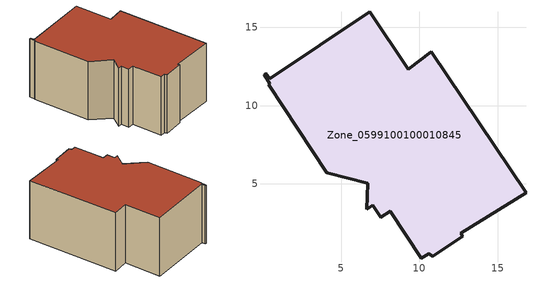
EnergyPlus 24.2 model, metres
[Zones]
Zone_0599100100010845
 floor ground (C_G): 0.46,11.4 0.08,11.98 0.19,12.06 0.45,11.71 6.83,15.99 9.29,12.34 10.76,13.43 16.81,4.45 12.64,1.84 12.76,1.67 10.85,0.37 10.6,0.56 10.12,0.26 8.14,3.25 7.55,2.86 7.03,3.66 6.64,3.4 6.71,5.06 4.11,5.72 0.38,11.35 z0
 wall outside (C_F): 7.55,2.86 8.14,3.25 10.12,0.26 10.6,0.56 10.85,0.37 12.76,1.67 12.64,1.84 16.81,4.45 10.76,13.43 9.29,12.34 6.83,15.99 0.45,11.71 0.19,12.06 0.08,11.98 0.46,11.4 0.38,11.35 4.11,5.72 6.71,5.06 6.64,3.4 7.03,3.66 7.55,2.86 z0:7.24
 roof outside (C_R): 0.08,11.98 0.46,11.4 0.38,11.35 4.11,5.72 6.71,5.06 6.64,3.4 7.03,3.66 7.55,2.86 8.14,3.25 10.12,0.26 10.6,0.56 10.85,0.37 12.76,1.67 12.64,1.84 16.81,4.45 10.76,13.43 9.29,12.34 6.83,15.99 0.45,11.71 0.19,12.06 z7.24
[BUILDING]
Pand.0599100100010845: North Axis=0; Terrain=City; Loads Convergence Tolerance Value=0.04; Temperature Convergence Tolerance Value=0.4; Solar Distribution=FullExterior; Maximum Number of Warmup Days=25; Minimum Number of Warmup Days=1
[Site:Location]
Rotterdam.The.Hague.AP_ZH_NLD Design_Conditions: Latitude=51.96; Longitude=4.45; Time Zone=1; Elevation=-4.5
[SITE:GROUNDTEMPERATURE:BUILDINGSURFACE]
18, 18, 18, 18, 18, 18, 18, 18, 18, 18, 18, 18
[MATERIAL] Thermal Absorptance=0.9; Solar Absorptance=0.7; Visible Absorptance=0.7
Name | Roughness | Thickness | Conductivity | Density | Specific Heat
G.D.2015-2018 | MediumSmooth | 0.15 | 0.0428571 | 540 | 1210
F.D.2015-2018 | Rough | 0.3 | 0.0666667 | 1920 | 840
R.D.2015-2018 | MediumRough | 0.2 | 0.0333333 | 1500 | 1000
[CONSTRUCTION]
C_G: G.D.2015-2018
C_F: F.D.2015-2018
C_R: R.D.2015-2018
[ZONE]
Zone_0599100100010845: Type=1; Multiplier=1; Ceiling Height=Autocalculate; Volume=Autocalculate; Floor Area=autocalculate; Part of Total Floor Area=Yes
[ZONEINFILTRATION:DESIGNFLOWRATE]
Infil_Zone_0599100100010845: Zone or ZoneList or Space or SpaceList=Zone_0599100100010845; Schedule=AlwaysOn; Design Flow Rate Calculation Method=Flow/Area; Flow Rate per Floor Area=0.0021; Constant Term Coefficient=1; Temperature Term Coefficient=0; Velocity Term Coefficient=0; Velocity Squared Term Coefficient=0
[HVACTEMPLATE:ZONE:IDEALLOADSAIRSYSTEM]
Zone_0599100100010845: Maximum Heating Supply Air Temperature=50; Minimum Cooling Supply Air Temperature=13; Maximum Heating Supply Air Humidity Ratio=0.0156; Minimum Cooling Supply Air Humidity Ratio=0.0077; Heating Limit=NoLimit; Cooling Limit=NoLimit; Dehumidification Control Type=ConstantSensibleHeatRatio; Cooling Sensible Heat Ratio=0.7; Dehumidification Setpoint=60; Humidification Control Type=None; Humidification Setpoint=30; Outdoor Air Method=None; Outdoor Air Flow Rate per Person=0.00944; Outdoor Air Flow Rate per Zone Floor Area=0; Outdoor Air Flow Rate per Zone=0; Demand Controlled Ventilation Type=None; Outdoor Air Economizer Type=NoEconomizer; Heat Recovery Type=None; Sensible Heat Recovery Effectiveness=0.7; Latent Heat Recovery Effectiveness=0.65
[ZONECONTROL:THERMOSTAT]
ThermostatControl_Zone_0599100100010845: Zone or ZoneList=Zone_0599100100010845; Control Type Schedule=DualSetpointControlType; Control 1=Thermostat_Zone_0599100100010845; Temperature Difference Between Cutout And Setpoint=0
[THERMOSTATSETPOINT:DUALSETPOINT]
Thermostat_Zone_0599100100010845: Heating Setpoint Temperature Schedule=HeatingSetpoint_Zone_0599100100010845; Cooling Setpoint Temperature Schedule=CoolingSetpoint_Zone_0599100100010845
[SCHEDULE:COMPACT]
HeatingSetpoint_Zone_0599100100010845: Through: 12/31, For: AllDays, Until: 24:00, 21
CoolingSetpoint_Zone_0599100100010845: Through: 12/31, For: AllDays, Until: 24:00, 24
DualSetpointControlType: Through: 12/31, For: AllDays, Until: 24:00, 4
AlwaysOn: Through: 12/31, For: AllDays, Until: 24:00, 1
